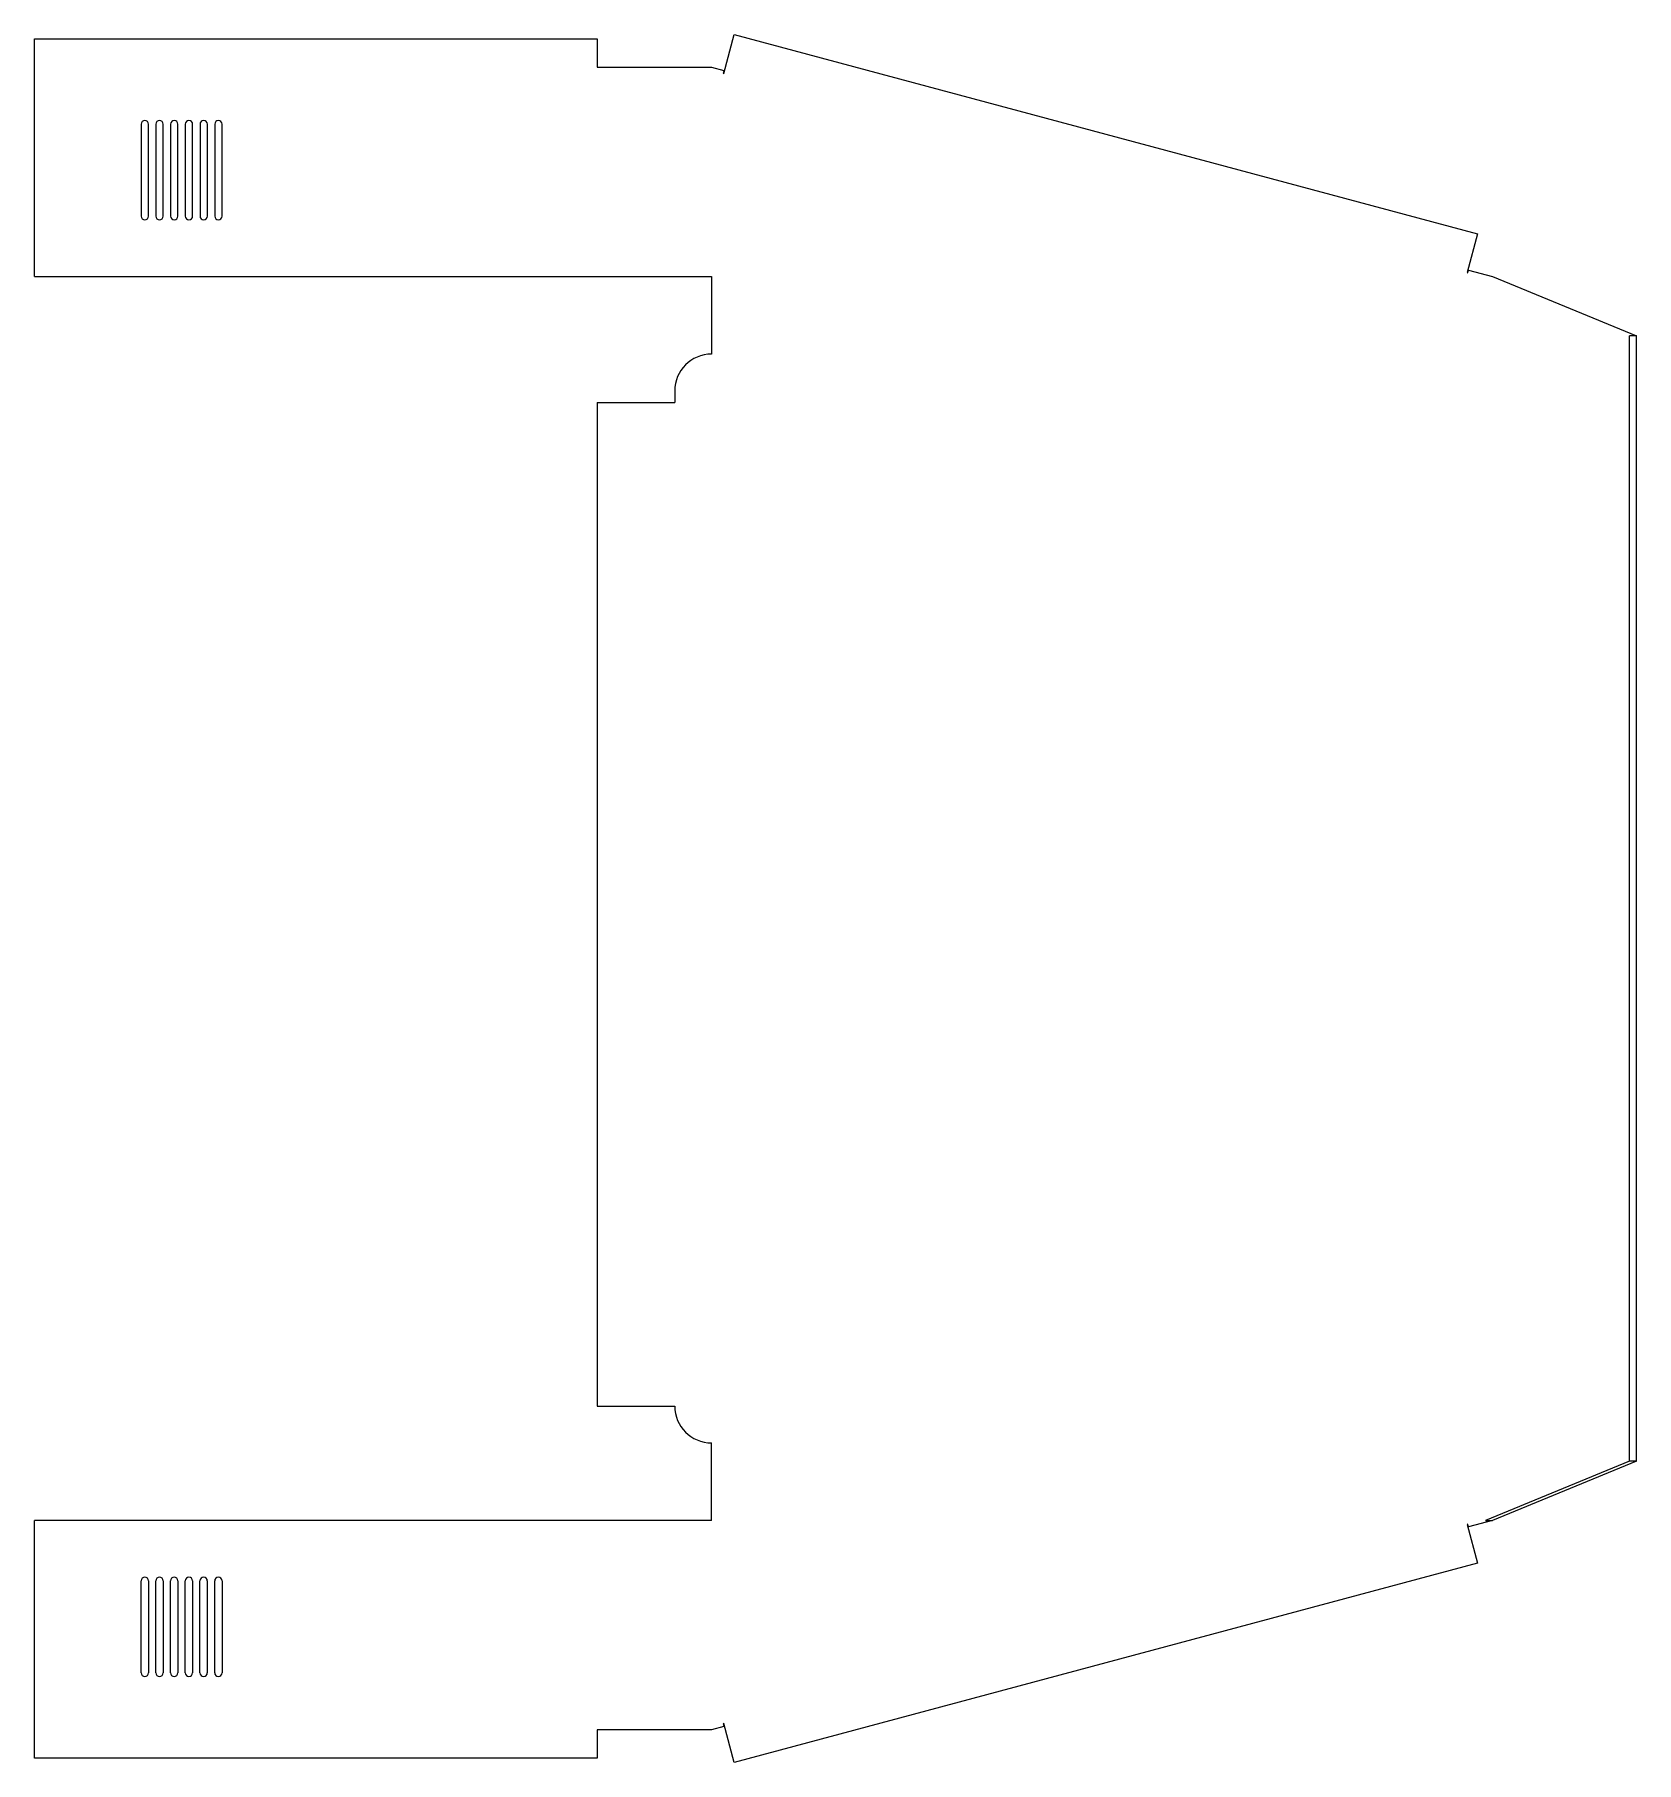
# Model space of a CAD drawing. Header units: millimetres. Extents: x -990 to -118, y -483 to 457.
import ezdxf

# ---------------------------------------------------------------- set-up
doc = ezdxf.new("R2010")
doc.units = ezdxf.units.MM

msp = doc.modelspace()

# ---------------------------------------------------------------- linework, layer by layer
at = {"color": 7, "linetype": 'Continuous', "lineweight": 25}
for p, q in [((-989.63, 325.31), (-989.63, 454.48)), ((-989.63, 454.48), (-683.64, 454.48)), ((-683.64, 454.48), (-683.64, 439.12)), ((-614.67, 435.76), (-609.01, 456.87)), ((-609.01, 456.87), (-204.8, 348.56)), ((-683.64, 439.12), (-621.44, 439.12)), ((-621.44, 439.12), (-614.76, 437.33)), ((-614.76, 437.33), (-615.15, 435.88)), ((-615.15, 435.88), (-614.67, 435.76)), ((-931.63, 408.12), (-931.63, 358.12)), ((-927.63, 358.12), (-927.63, 408.12)), ((-923.63, 408.12), (-923.63, 358.12)), ((-919.63, 358.12), (-919.63, 408.12)), ((-915.63, 408.12), (-915.63, 358.12)), ((-911.63, 358.12), (-911.63, 408.12)), ((-907.63, 408.12), (-907.63, 358.12)), ((-903.63, 358.12), (-903.63, 408.12)), ((-899.63, 408.12), (-899.63, 358.12)), ((-895.63, 358.12), (-895.63, 408.12)), ((-891.63, 408.12), (-891.63, 358.12)), ((-887.63, 358.12), (-887.63, 408.12)), ((-204.8, 348.56), (-210.46, 327.45)), ((-989.63, 325.31), (-621.44, 325.31)), ((-621.44, 325.31), (-621.44, 283.11)), ((-210.46, 327.45), (-209.98, 327.32)), ((-209.98, 327.32), (-209.59, 328.77)), ((-209.59, 328.77), (-196.68, 325.31)), ((-196.68, 325.31), (-118.31, 293.11)), ((-118.31, 293.11), (-122.04, 293.11)), ((-122.04, -318.89), (-122.04, 293.11)), ((-118.31, -318.89), (-118.31, 293.11)), ((-641.44, 263.11), (-641.44, 256.73)), ((-683.64, 256.73), (-683.64, -288.89)), ((-683.64, 256.73), (-641.44, 256.73)), ((-683.64, -288.89), (-641.44, -288.89)), ((-621.44, -351.09), (-621.44, -308.89)), ((-122.04, -318.89), (-200.42, -351.09)), ((-118.31, -318.89), (-196.68, -351.09)), ((-118.31, -318.89), (-122.04, -318.89)), ((-989.63, -480.26), (-989.63, -351.09)), ((-621.44, -351.09), (-989.63, -351.09)), ((-209.98, -353.1), (-210.46, -353.23)), ((-210.46, -353.23), (-204.8, -374.34)), ((-209.59, -354.55), (-209.98, -353.1)), ((-196.68, -351.09), (-209.59, -354.55)), ((-200.42, -351.09), (-196.68, -351.09)), ((-204.8, -374.34), (-609.01, -482.65)), ((-931.65, -433.9), (-931.65, -383.9)), ((-927.65, -383.9), (-927.65, -433.9)), ((-923.65, -433.9), (-923.65, -383.9)), ((-919.65, -383.9), (-919.65, -433.9)), ((-915.65, -433.9), (-915.65, -383.9)), ((-911.65, -383.9), (-911.65, -433.9)), ((-907.65, -433.9), (-907.65, -383.9)), ((-903.65, -383.9), (-903.65, -433.9)), ((-899.65, -433.9), (-899.65, -383.9)), ((-895.65, -383.9), (-895.65, -433.9)), ((-891.65, -433.9), (-891.65, -383.9)), ((-887.65, -383.9), (-887.65, -433.9)), ((-621.44, -464.9), (-683.64, -464.9)), ((-683.64, -464.9), (-683.64, -480.26)), ((-614.76, -463.12), (-621.44, -464.9)), ((-614.67, -461.54), (-615.15, -461.67)), ((-615.15, -461.67), (-614.76, -463.12)), ((-609.01, -482.65), (-614.67, -461.54)), ((-683.64, -480.26), (-989.63, -480.26))]:
    msp.add_line(p, q, dxfattribs=at)
for centre, radius, start, end in [((-929.63, 408.12), 2, 360, 180), ((-921.63, 408.12), 2, 360, 180), ((-913.63, 408.12), 2, 360, 180), ((-905.63, 408.12), 2, 360, 180), ((-897.63, 408.12), 2, 360, 180), ((-889.63, 408.12), 2, 0, 180), ((-929.63, 358.12), 2, 180, 0), ((-921.63, 358.12), 2, 180, 0), ((-913.63, 358.12), 2, 180, 0), ((-905.63, 358.12), 2, 180, 0), ((-897.63, 358.12), 2, 180, 0), ((-889.63, 358.12), 2, 180, 0), ((-621.44, 263.11), 20, 90, 180), ((-621.44, -288.89), 20, 180, 270), ((-929.65, -383.9), 2, 360, 180), ((-921.65, -383.9), 2, 360, 180), ((-913.65, -383.9), 2, 360, 180), ((-905.65, -383.9), 2, 360, 180), ((-897.65, -383.9), 2, 0, 180), ((-889.65, -383.9), 2, 360, 180), ((-929.65, -433.9), 2, 180, 0), ((-921.65, -433.9), 2, 180, 0), ((-913.65, -433.9), 2, 180, 0), ((-905.65, -433.9), 2, 180, 0), ((-897.65, -433.9), 2, 180, 360), ((-889.65, -433.9), 2, 180, 0)]:
    msp.add_arc(centre, radius, start, end, dxfattribs=at)

doc.saveas('drawing.dxf')
